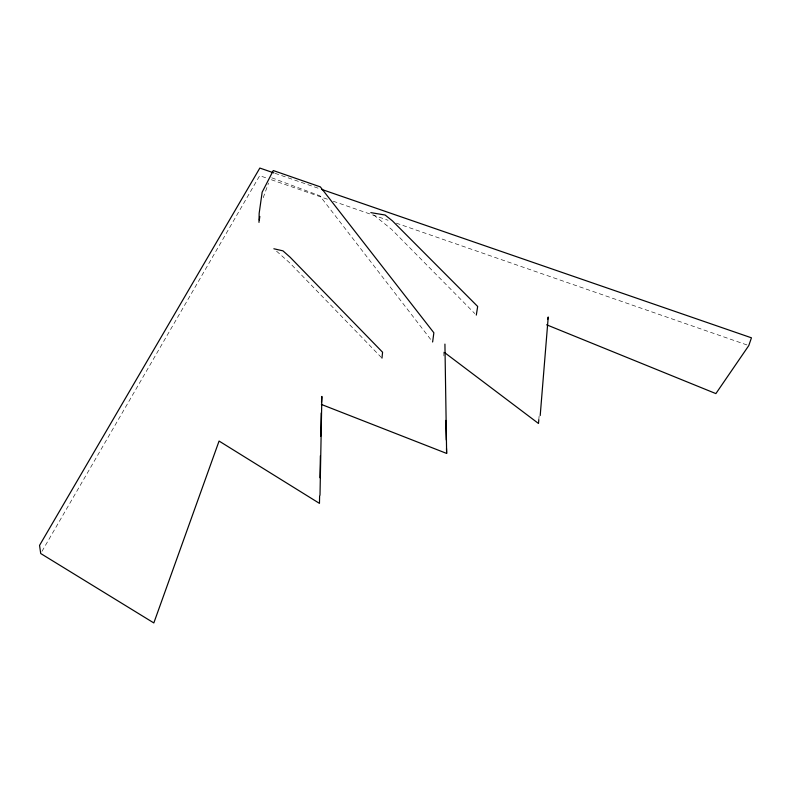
<?xml version="1.0" encoding="UTF-8"?>
<svg xmlns="http://www.w3.org/2000/svg" width="791" height="791" viewBox="0 0 791 791"><rect width="100%" height="100%" fill="white"/><g stroke="black" fill="none" stroke-linecap="round" stroke-linejoin="round"><path stroke-width="0.59" stroke-dasharray="3.96 2.97" d="M538.8 419.833L539.106 416.175M263.215 197.72L268.564 183.037M41.953 551.386L259.695 175.681L266.705 178.113M275.021 173.308L319.386 188.624M271.372 179.745L327.405 199.203M333.238 201.23L388.104 220.284M396.271 223.131L747.624 345.173M271.768 177.817L319.851 195.792L432.637 341.959M373.649 214.915L391.585 229.35L474.768 313.533M276.534 251.152L289.901 263.037L381.984 358.125M443.81 351.995L443.939 356.879"/><path stroke-width="1.19" d="M258.993 222.37L259.161 213.352L262.157 192.164L273.281 170.549L320.335 186.884L433.864 332.774L432.637 341.959M319.604 496.056L319.465 503.383L219.067 441.052L153.83 622.942L40.717 553.522L39.55 545.394L259.834 168.058L273.854 172.903M319.96 477.724L320.385 455.745M320.75 436.197L321.195 412.981M319.999 495.344L321.868 396.429L321.512 402.144M540.204 415.552L548.232 316.983L547.777 319.208M538.8 419.833L538.503 423.482L444.779 352.727M381.984 358.125L382.577 352.222L290.119 257.213L282.941 250.846L273.864 248.769M259.329 220.007L259.824 216.467M476.301 315.085L477.675 306.463L392.425 220.877L385.118 215.033L370.821 212.631M321.729 189.435L751.45 337.816L748.79 345.578L715.885 393.602L546.621 324.794M321.364 404.428L446.638 453.421L444.928 344.095M445.719 420.426L446.262 439.974M446.5 448.527L446.638 453.421"/></g></svg>
